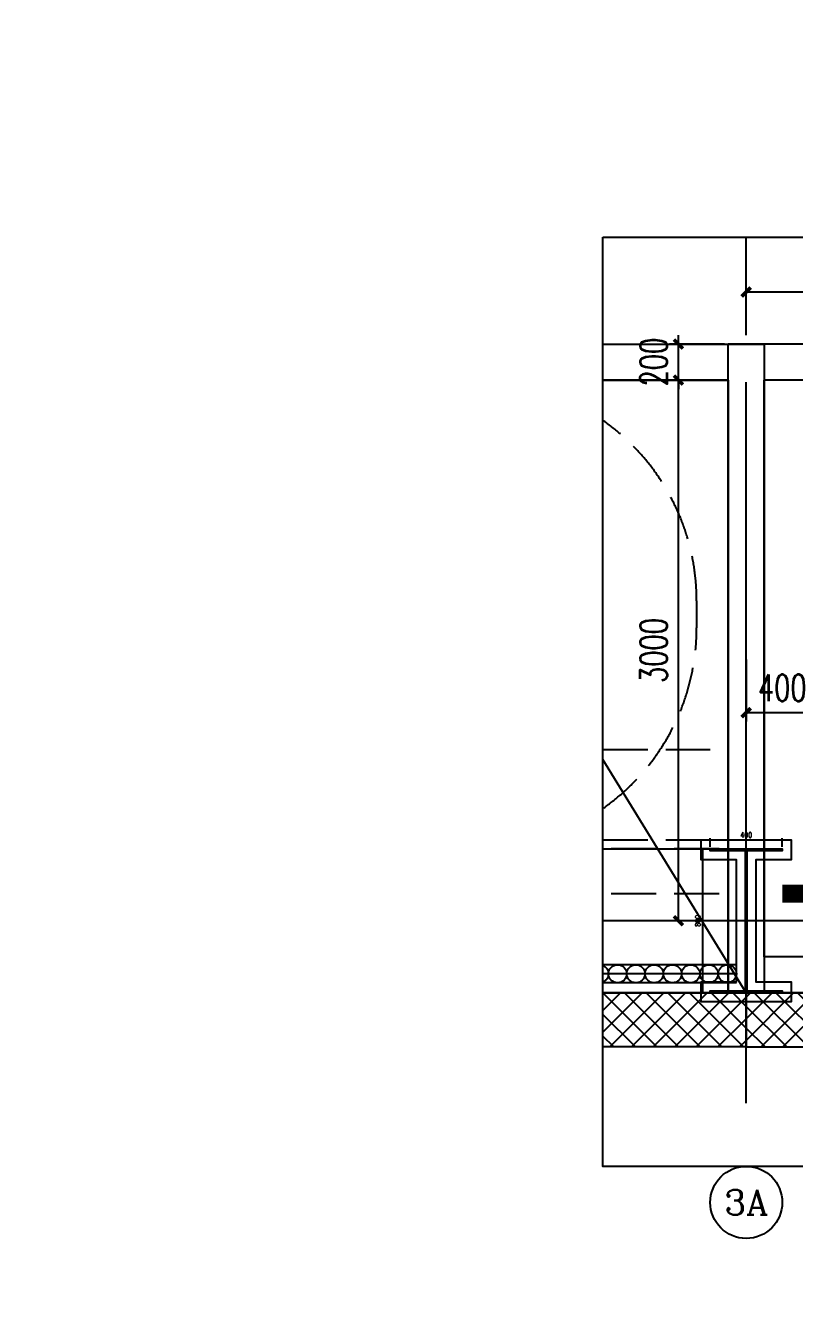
# Model space of a CAD drawing. Extents: x -222544 to -13848, y -31368 to 85559.
# Drawn here: x -52095 to -47825, y -25559 to -18523 of the extents above; entities that cross this region are included whole.
import ezdxf
from ezdxf.enums import TextEntityAlignment as Align
from ezdxf.xclip import XClip

# ---------------------------------------------------------------- set-up
doc = ezdxf.new("R2010")
doc.units = 0
doc.header["$LTSCALE"] = 1000
doc.header["$MEASUREMENT"] = 0
doc.header["$XCLIPFRAME"] = 0
for name, pattern in [('10平面$0$CENTER', [2, 1.25, -0.25, 0.25, -0.25]), ('10平面$0$DASH', [0.35, 0.25, -0.1]), ('10平面$0$DOTE', [2.42, 2, -0.2, 0.02, -0.2]), ('DASH', [0.35, 0.25, -0.1])]:
    doc.linetypes.add(name, pattern=pattern)
doc.layers.get('Defpoints').update_dxf_attribs({"color": 210})
for name, color, linetype in [('10平面$0$A-AXIS-DOTE', 14, '10平面$0$DOTE'), ('10平面$0$A-AXIS-DP', 126, 'Continuous'), ('10平面$0$A-HATCH-2', 251, 'Continuous'), ('10平面$0$A-HRAIL', 173, 'Continuous'), ('10平面$0$A-SFCE', 30, 'Continuous'), ('10平面$0$A-WINDOW', 140, 'Continuous'), ('10平面$0$A-加建区域', 252, 'Continuous'), ('10平面$0$AS-COLN', 6, 'Continuous'), ('10平面$0$AS-WALL', 40, 'Continuous'), ('10平面$0$AS-结构边线层', 200, 'Continuous'), ('10平面$0$DIM_ELEV', 3, 'Continuous'), ('10平面$0$DIM_SYMB', 3, 'Continuous'), ('10平面$0$PUB_HATCH', 8, 'Continuous'), ('A-AXIS-D', 1, 'Continuous'), ('A-AXIS-DP', 126, 'Continuous'), ('A-WINDOW', 140, 'Continuous'), ('DIM_SYMB', 3, 'Continuous'), ('PUB_TEXT', 7, 'Continuous')]:
    doc.layers.add(name, color=color, linetype=linetype)
doc.layers.add('10平面$0$柱间支撑', color=6, linetype='10平面$0$CENTER', lineweight=0)
doc.styles.add('10平面$0$_TCH_DIM_T3', font='SIMPLEX', dxfattribs={"width": 0.705882, "bigfont": 'GBCBIG'})
doc.styles.add('_TCH_AXIS', font='COMPLEX', dxfattribs={"bigfont": 'GBCBIG'})
doc.styles.add('_TCH_DIM_T3', font='SIMPLEX', dxfattribs={"width": 0.705882, "bigfont": 'GBCBIG'})
doc.dimstyles.new('10平面$0$_TCH_ARCH&&10', dxfattribs={"dimtxt": 29.75, "dimasz": 10, "dimexe": 10, "dimexo": 10, "dimgap": 12.625, "dimtad": 1, "dimdec": 0, "dimzin": 0, "dimdsep": 46, "dimtxsty": '10平面$0$_TCH_DIM_T3', "dimblk": '10平面$0$_ArchTick', "dimcen": 0.09, "dimclrt": 7, "dimazin": 2, "dimtfac": 1, "dimtdec": 0, "dimtix": 1, "dimtmove": 2, "dimatfit": 3, "dimfxl": 0, "dimtolj": 1, "dimtzin": 0, "dimarcsym": 0})
doc.dimstyles.new('10平面$0$_TCH_ARCH&&100', dxfattribs={"dimtxt": 297.5, "dimasz": 100, "dimexe": 100, "dimexo": 100, "dimgap": 126.25, "dimtad": 1, "dimdec": 0, "dimzin": 0, "dimdsep": 46, "dimtxsty": '10平面$0$_TCH_DIM_T3', "dimblk": '10平面$0$_ArchTick', "dimcen": 0.09, "dimclrt": 7, "dimazin": 2, "dimtfac": 1, "dimtdec": 0, "dimtix": 1, "dimtmove": 2, "dimatfit": 3, "dimfxl": 0, "dimtolj": 1, "dimtzin": 0, "dimarcsym": 0})
doc.dimstyles.new('10平面$0$_TCH_ARCH&&80', dxfattribs={"dimtxt": 238, "dimasz": 80, "dimexe": 80, "dimexo": 80, "dimgap": 101, "dimtad": 1, "dimdec": 0, "dimzin": 0, "dimdsep": 46, "dimtxsty": '10平面$0$_TCH_DIM_T3', "dimblk": '10平面$0$_ArchTick', "dimcen": 0.09, "dimclrt": 7, "dimazin": 2, "dimtfac": 1, "dimtdec": 0, "dimtix": 1, "dimtmove": 2, "dimatfit": 3, "dimfxl": 0, "dimtolj": 1, "dimtzin": 0, "dimarcsym": 0})
doc.dimstyles.new('_TCH_ARCH&&50', dxfattribs={"dimtxt": 148.75, "dimasz": 50, "dimexe": 50, "dimexo": 50, "dimgap": 63.125, "dimtad": 1, "dimdec": 0, "dimzin": 0, "dimdsep": 46, "dimtxsty": '_TCH_DIM_T3', "dimblk": 'ARCHTICK', "dimcen": 0.09, "dimclrt": 7, "dimazin": 2, "dimtfac": 1, "dimtdec": 0, "dimtix": 1, "dimtmove": 2, "dimatfit": 3, "dimfxl": 0, "dimtolj": 1, "dimtzin": 0, "dimarcsym": 0})
pattern_1 = [(45, (60, 0), (-60.000061, 60.000061), []), (135, (60, 0), (-60.000061, -60.000061), [])]

# ---------------------------------------------------------------- blocks, each defined once
blk = doc.blocks.new('10平面$0$dote')
at = {"layer": '10平面$0$A-AXIS-DOTE', "ltscale": 2}
for p, q in [((82882.2, -264080), (82882.2, -167560.7)), ((98696.4, -255900), (-97273.6, -255900))]:
    blk.add_line(p, q, dxfattribs=at)
blk.add_lwpolyline([(-35305.3, -50417.4), (-8818.8, 31214.7)], dxfattribs=at)
blk = doc.blocks.new('10平面$0$G$CA7A27C8F')
at = {"layer": '10平面$0$AS-WALL'}
for p, q in [((-1330.4, -3962.9), (-1330.4, -7212.9)), ((2269.6, -3962.9), (2269.6, -7212.9)), ((-1130.4, -4012.9), (-1130.4, -7012.9)), ((2069.6, -4012.9), (2069.6, -7012.9)), ((2069.6, -7012.9), (-1130.4, -7012.9)), ((2269.6, -7212.9), (-1330.4, -7212.9))]:
    blk.add_line(p, q, dxfattribs=at)
blk = doc.blocks.new('10平面$0$42343243')
at = {"layer": '10平面$0$PUB_HATCH'}
h = blk.add_hatch(dxfattribs=at)
h.set_pattern_fill('多孔材料', color=256, scale=30, style=0)
h.set_pattern_definition(pattern_1)
h.paths.add_polyline_path([(-137854.2, 1223170), (-144654.2, 1223170), (-144354.2, 1222870), (-137854.2, 1222870)])
at = {"layer": '10平面$0$AS-WALL'}
for p, q in [((-137854.2, 1223170), (-144654.2, 1223170)), ((-137854.2, 1222870), (-137854.2, 1223170)), ((-137854.2, 1222870), (-144354.2, 1222870))]:
    blk.add_line(p, q, dxfattribs=at)
blk = doc.blocks.new('10平面$0$43243')
at = {"layer": '10平面$0$AS-结构边线层'}
for points in [[(-230898, 832220), (-254254.2, 760235.8)], [(-196514.2, 548350), (-175294.2, 548350), (-175294.2, 548520), (-173454.2, 548520), (-173454.2, 549070), (-171354.2, 549070), (-171354.2, 548520), (-169514.2, 548520), (-169514.2, 548350), (-155994.2, 548350), (-155994.2, 548520), (-146454.2, 548520), (-146454.2, 549070), (-144354.2, 549070), (-144354.2, 548520), (-128354.2, 548520), (-128354.2, 548810), (-128054.2, 548810), (-128054.2, 561350), (-131054.2, 561350), (-131054.2, 565490), (-128054.2, 565490), (-128054.2, 594490)]]:
    blk.add_lwpolyline(points, dxfattribs=at)
blk = doc.blocks.new('10平面$0$3243243')
at = {"layer": '10平面$0$A-SFCE', "color": 2, "linetype": '10平面$0$DASH'}
for p, q in [((-138004.2, 549320), (-146704.2, 549320)), ((-138004.2, 549070), (-146704.2, 549070))]:
    blk.add_line(p, q, dxfattribs=at)
blk = doc.blocks.new('10平面$0$4324324')
at = {"layer": '10平面$0$A-HATCH-2', "linetype": '10平面$0$DASH'}
for p, q in [((-312854.2, 549870), (-138054.2, 549870)), ((-312854.2, 549370), (-138054.2, 549370))]:
    blk.add_line(p, q, dxfattribs=at)
blk = doc.blocks.new('10平面$0$_ArchTick')
at = {"color": 0, "linetype": 'ByBlock', "const_width": 0.4}
blk.add_lwpolyline([(-0.5, -0.5), (0.5, 0.5)], dxfattribs=at)
blk = doc.blocks.new('*D2278')
at = {"layer": '10平面$0$A-AXIS-DP', "color": 0, "lineweight": -2, "transparency": 16777216}
for p, q in [((-165054.2, 621030), (-165054.2, 621078.7)), ((-165054.2, 621068.7), (-164654.2, 621068.7)), ((-164654.2, 621030), (-164654.2, 621078.7))]:
    blk.add_line(p, q, dxfattribs=at)
at = {"layer": 'Defpoints', "color": 0, "transparency": 16777216}
for p in [(-164654.2, 621068.7), (-165054.2, 621020), (-164654.2, 621020)]:
    blk.add_point(p, dxfattribs=at)
at = {"layer": '10平面$0$A-AXIS-DP', "color": 0, "lineweight": -2, "transparency": 16777216, "xscale": 10, "yscale": 10, "zscale": 10, "rotation": 180}
blk.add_blockref('10平面$0$_ArchTick', (-165054.2, 621068.7), dxfattribs=at)
at = {"layer": '10平面$0$A-AXIS-DP', "color": 0, "lineweight": -2, "transparency": 16777216, "xscale": 10, "yscale": 10, "zscale": 10}
blk.add_blockref('10平面$0$_ArchTick', (-164654.2, 621068.7), dxfattribs=at)
at = {"layer": '10平面$0$A-AXIS-DP', "color": 7, "transparency": 16777216, "insert": (-164854.2, 621096.2), "char_height": 29.75, "attachment_point": 5, "style": '10平面$0$_TCH_DIM_T3'}
blk.add_mtext('\\A1;400', dxfattribs=at)
blk = doc.blocks.new('*D2279')
at = {"layer": '10平面$0$A-AXIS-DP', "color": 0, "lineweight": -2, "transparency": 16777216}
for p, q in [((-165064.2, 621020), (-165105.4, 621020)), ((-165095.4, 620220), (-165095.4, 621020)), ((-165064.2, 620220), (-165105.4, 620220))]:
    blk.add_line(p, q, dxfattribs=at)
at = {"layer": 'Defpoints', "color": 0, "transparency": 16777216}
for p in [(-165095.4, 621020), (-165054.2, 621020), (-165054.2, 620220)]:
    blk.add_point(p, dxfattribs=at)
at = {"layer": '10平面$0$A-AXIS-DP', "color": 0, "lineweight": -2, "transparency": 16777216, "xscale": 10, "yscale": 10, "zscale": 10}
for p, rotation in [((-165095.4, 621020), 90), ((-165095.4, 620220), 270)]:
    blk.add_blockref('10平面$0$_ArchTick', p, dxfattribs=dict(at, rotation=rotation))
at = {"layer": '10平面$0$A-AXIS-DP', "color": 7, "transparency": 16777216, "insert": (-165122.9, 620620), "char_height": 29.75, "attachment_point": 5, "rotation": 90, "style": '10平面$0$_TCH_DIM_T3'}
blk.add_mtext('\\A1;800', dxfattribs=at)
blk = doc.blocks.new('10平面$0$3132')
at = {"layer": '10平面$0$DIM_ELEV', "linetype": '10平面$0$DASH', "const_width": 30}
blk.add_lwpolyline([(-138910, 553650), (-126980, 553650, -0.414214), (-126480, 553150), (-126480, 548160, -0.414214), (-126980, 547660), (-138910, 547660, -0.414214), (-139410, 548160), (-139410, 553150, -0.414214)], format="xyb", close=True, dxfattribs=at)
blk = doc.blocks.new('*D2822')
at = {"layer": '10平面$0$A-加建区域', "color": 0, "lineweight": -2, "transparency": 16777216}
for p, q in [((-143354.2, 552220), (-143354.2, 552950)), ((-137854.2, 552220), (-137854.2, 552950)), ((-143354.2, 552850), (-137854.2, 552850))]:
    blk.add_line(p, q, dxfattribs=at)
at = {"layer": 'Defpoints', "color": 0, "transparency": 16777216}
for p in [(-137854.2, 552850), (-143354.2, 552120), (-137854.2, 552120)]:
    blk.add_point(p, dxfattribs=at)
at = {"layer": '10平面$0$A-加建区域', "color": 0, "lineweight": -2, "transparency": 16777216, "xscale": 100, "yscale": 100, "zscale": 100, "rotation": 180}
blk.add_blockref('10平面$0$_ArchTick', (-143354.2, 552850), dxfattribs=at)
at = {"layer": '10平面$0$A-加建区域', "color": 0, "lineweight": -2, "transparency": 16777216, "xscale": 100, "yscale": 100, "zscale": 100}
blk.add_blockref('10平面$0$_ArchTick', (-137854.2, 552850), dxfattribs=at)
at = {"layer": '10平面$0$A-加建区域', "color": 7, "transparency": 16777216, "insert": (-140604.2, 553125), "char_height": 297.5, "attachment_point": 5, "style": '10平面$0$_TCH_DIM_T3'}
blk.add_mtext('\\A1;5500', dxfattribs=at)
blk = doc.blocks.new('10平面$0$23124232432')
at = {"layer": '10平面$0$柱间支撑', "const_width": 100}
blk.add_lwpolyline([(-129054.2, 549070), (-137654.2, 549070)], dxfattribs=at)
blk = doc.blocks.new('10平面$0$99平面图例外参$0$$LinePat$圆环')
for points in [[(0, 150), (300, 150)], [(0, 0), (300, 0)], [(0, -150), (300, -150)]]:
    blk.add_lwpolyline(points)
at = {"color": 0}
blk.add_circle((150, 0), 150, dxfattribs=at)
blk = doc.blocks.new('10平面$0$34242343243')
at = {"layer": '10平面$0$A-HRAIL', "xscale": 0.3384127415496768, "yscale": 0.3333333333333333, "zscale": 0.3333333333333333, "rotation": 180.0000000002033}
for p in [(-138618.9, 548626.1), (-138517.3, 548626.1), (-138415.8, 548626.1), (-138314.3, 548626.1), (-138212.8, 548626.1), (-138111.2, 548626.1), (-138009.7, 548626.1), (-137908.2, 548626.1)]:
    blk.add_blockref('10平面$0$99平面图例外参$0$$LinePat$圆环', p, dxfattribs=at)
blk = doc.blocks.new('*D1347')
at = {"layer": '10平面$0$A-AXIS-DP', "color": 0, "lineweight": -2, "transparency": 16777216}
for p, q in [((-137854.2, 552220), (-137854.2, 552930)), ((-133154.2, 552220), (-133154.2, 552930)), ((-137854.2, 552850), (-133154.2, 552850))]:
    blk.add_line(p, q, dxfattribs=at)
at = {"layer": 'Defpoints', "color": 0, "transparency": 16777216}
for p in [(-133154.2, 552850), (-137854.2, 552140), (-133154.2, 552140)]:
    blk.add_point(p, dxfattribs=at)
at = {"layer": '10平面$0$A-AXIS-DP', "color": 0, "lineweight": -2, "transparency": 16777216, "xscale": 80, "yscale": 80, "zscale": 80, "rotation": 180}
blk.add_blockref('10平面$0$_ArchTick', (-137854.2, 552850), dxfattribs=at)
at = {"layer": '10平面$0$A-AXIS-DP', "color": 0, "lineweight": -2, "transparency": 16777216, "xscale": 80, "yscale": 80, "zscale": 80}
blk.add_blockref('10平面$0$_ArchTick', (-133154.2, 552850), dxfattribs=at)
at = {"layer": '10平面$0$A-AXIS-DP', "color": 7, "transparency": 16777216, "insert": (-135504.2, 553070), "char_height": 238, "attachment_point": 5, "style": '10平面$0$_TCH_DIM_T3'}
blk.add_mtext('\\A1;4700', dxfattribs=at)
blk = doc.blocks.new('_ArchTick')
at = {"color": 0, "linetype": 'ByBlock', "const_width": 0.4}
blk.add_lwpolyline([(-0.5, -0.5), (0.5, 0.5)], dxfattribs=at)
blk = doc.blocks.new('*D184')
at = {"layer": 'A-AXIS-DP', "color": 0, "lineweight": -2, "transparency": 16777216}
for p, q in [((-48214, -20490.9), (-48520, -20490.9)), ((-48470, -23490.9), (-48470, -20490.9)), ((-48214, -23490.9), (-48520, -23490.9))]:
    blk.add_line(p, q, dxfattribs=at)
at = {"layer": 'Defpoints', "color": 0, "transparency": 16777216}
for p in [(-48470, -20490.9), (-48164, -20490.9), (-48164, -23490.9)]:
    blk.add_point(p, dxfattribs=at)
at = {"layer": 'A-AXIS-DP', "color": 0, "lineweight": -2, "transparency": 16777216, "xscale": 50, "yscale": 50, "zscale": 50}
for p, rotation in [((-48470, -20490.9), 90), ((-48470, -23490.9), 270)]:
    blk.add_blockref('_ArchTick', p, dxfattribs=dict(at, rotation=rotation))
at = {"layer": 'A-AXIS-DP', "color": 7, "transparency": 16777216, "insert": (-48607.5, -21990.9), "char_height": 148.75, "attachment_point": 5, "rotation": 90, "style": '_TCH_DIM_T3'}
blk.add_mtext('\\A1;3000', dxfattribs=at)
blk = doc.blocks.new('*D185')
at = {"layer": 'A-AXIS-DP', "color": 0, "lineweight": -2, "transparency": 16777216}
for p, q in [((-48470, -20290.9), (-48470, -20240.9)), ((-48214, -20290.9), (-48520, -20290.9)), ((-48470, -20490.9), (-48470, -20290.9)), ((-48214, -20490.9), (-48520, -20490.9)), ((-48470, -20490.9), (-48470, -20540.9))]:
    blk.add_line(p, q, dxfattribs=at)
at = {"layer": 'Defpoints', "color": 0, "transparency": 16777216}
for p in [(-48470, -20290.9), (-48164, -20290.9), (-48164, -20490.9)]:
    blk.add_point(p, dxfattribs=at)
at = {"layer": 'A-AXIS-DP', "color": 0, "lineweight": -2, "transparency": 16777216, "xscale": 50, "yscale": 50, "zscale": 50}
for p, rotation in [((-48470, -20290.9), 270), ((-48470, -20490.9), 90)]:
    blk.add_blockref('_ArchTick', p, dxfattribs=dict(at, rotation=rotation))
at = {"layer": 'A-AXIS-DP', "color": 7, "transparency": 16777216, "insert": (-48607.5, -20390.9), "char_height": 148.75, "attachment_point": 5, "rotation": 90, "style": '_TCH_DIM_T3'}
blk.add_mtext('\\A1;200', dxfattribs=at)
blk = doc.blocks.new('*D361')
at = {"layer": 'A-AXIS-DP', "color": 0, "lineweight": -2, "transparency": 16777216}
for p, q in [((-48094, -20240.9), (-48094, -19951.6)), ((-44994, -20240.9), (-44994, -19951.6)), ((-48094, -20001.6), (-44994, -20001.6))]:
    blk.add_line(p, q, dxfattribs=at)
at = {"layer": 'Defpoints', "color": 0, "transparency": 16777216}
for p in [(-44994, -20001.6), (-48094, -20290.9), (-44994, -20290.9)]:
    blk.add_point(p, dxfattribs=at)
at = {"layer": 'A-AXIS-DP', "color": 0, "lineweight": -2, "transparency": 16777216, "xscale": 50, "yscale": 50, "zscale": 50, "rotation": 180}
blk.add_blockref('_ArchTick', (-48094, -20001.6), dxfattribs=at)
at = {"layer": 'A-AXIS-DP', "color": 0, "lineweight": -2, "transparency": 16777216, "xscale": 50, "yscale": 50, "zscale": 50}
blk.add_blockref('_ArchTick', (-44994, -20001.6), dxfattribs=at)
at = {"layer": 'A-AXIS-DP', "color": 7, "transparency": 16777216, "insert": (-46544, -19864.1), "char_height": 148.75, "attachment_point": 5, "style": '_TCH_DIM_T3'}
blk.add_mtext('\\A1;3100', dxfattribs=at)
blk = doc.blocks.new('*D370')
at = {"layer": 'A-AXIS-DP', "color": 0, "lineweight": -2, "transparency": 16777216}
for p, q in [((-48094, -22041.8), (-48094, -22385.8)), ((-47694, -22041.8), (-47694, -22385.8)), ((-48094, -22335.8), (-47694, -22335.8))]:
    blk.add_line(p, q, dxfattribs=at)
at = {"layer": 'Defpoints', "color": 0, "transparency": 16777216}
for p in [(-48094, -21991.8), (-47694, -21991.8), (-47694, -22335.8)]:
    blk.add_point(p, dxfattribs=at)
at = {"layer": 'A-AXIS-DP', "color": 0, "lineweight": -2, "transparency": 16777216, "xscale": 50, "yscale": 50, "zscale": 50, "rotation": 180}
blk.add_blockref('_ArchTick', (-48094, -22335.8), dxfattribs=at)
at = {"layer": 'A-AXIS-DP', "color": 0, "lineweight": -2, "transparency": 16777216, "xscale": 50, "yscale": 50, "zscale": 50}
blk.add_blockref('_ArchTick', (-47694, -22335.8), dxfattribs=at)
at = {"layer": 'A-AXIS-DP', "color": 7, "transparency": 16777216, "insert": (-47894, -22198.3), "char_height": 148.75, "attachment_point": 5, "style": '_TCH_DIM_T3'}
blk.add_mtext('\\A1;400', dxfattribs=at)
blk = doc.blocks.new('10平面$0$w42343243')
at = {"layer": '10平面$0$A-HATCH-2'}
blk.add_lwpolyline([(-165104.2, 621070), (-164604.2, 621070), (-164604.2, 620958), (-164800.2, 620958), (-164800.2, 620282), (-164604.2, 620282), (-164604.2, 620170), (-165104.2, 620170), (-165104.2, 620282), (-164908.2, 620282), (-164908.2, 620958), (-165104.2, 620958)], close=True, dxfattribs=at)
at = {"layer": '10平面$0$AS-COLN', "color": 3}
blk.add_lwpolyline([(-165054.2, 621020), (-164654.2, 621020), (-164654.2, 621008), (-164850.2, 621008), (-164850.2, 620232), (-164654.2, 620232), (-164654.2, 620220), (-165054.2, 620220), (-165054.2, 620232), (-164858.2, 620232), (-164858.2, 621008), (-165054.2, 621008)], close=True, dxfattribs=at)
at = {"layer": '10平面$0$A-AXIS-DP'}
for p1, p2, distance, picture, middle in [((-165054.2, 621020), (-164654.2, 621020), 48.8, '*D2278', (-164854.2, 621096.2)), ((-165054.2, 620220), (-165054.2, 621020), 41.2, '*D2279', (-165122.9, 620620))]:
    dim = blk.add_aligned_dim(p1=p1, p2=p2, distance=distance, dimstyle='10平面$0$_TCH_ARCH&&10', dxfattribs=at)
    dim.commit()
    dim.dimension.update_dxf_attribs({"geometry": picture, "text_midpoint": middle})
blk = doc.blocks.new('10平面$0$42343')
at = {"layer": '10平面$0$A-WINDOW'}
blk.add_blockref('10平面$0$w42343243', (27000, -71700), dxfattribs=at)
blk = doc.blocks.new('10平面$0$333')
at = {"layer": '10平面$0$A-加建区域'}
for p, q in [((-143454.2, 552120), (-137754.2, 552120)), ((-137754.2, 552120), (-137754.2, 548520)), ((-143354.2, 551920), (-137954.2, 551920)), ((-137954.2, 551920), (-139354.2, 551920)), ((-137954.2, 549320), (-137954.2, 551920)), ((-137954.2, 551920), (-137954.2, 548520)), ((-139354.2, 549320), (-137954.2, 549320)), ((-137754.2, 548520), (-137954.2, 548520))]:
    blk.add_line(p, q, dxfattribs=at)
at = {"layer": '10平面$0$DIM_SYMB'}
blk.add_lwpolyline([(-141649.2, 549932.5, 0, 0, 0), (-138654.2, 549932.5, 0, 0, 0), (-138654.2, 551307.5, 0, 0, 0), (-140164.2, 551307.5, 0, 64, 0), (-139924.2, 551307.5, 0, 0, 0)], format="xyseb", dxfattribs=at)
at = {"layer": 'A-WINDOW', "color": 9, "linetype": 'DASH'}
blk.add_line((-138129.2, 550695), (-138129.2, 550545), dxfattribs=at)
for points in [[(-139354.2, 551920, -0.414214), (-138129.2, 550695)], [(-139354.2, 549320, 0.414214), (-138129.2, 550545)]]:
    blk.add_lwpolyline(points, format="xyb", dxfattribs=at)
at = {"layer": '10平面$0$A-加建区域'}
dim = blk.add_aligned_dim(p1=(-143354.2, 552120), p2=(-137854.2, 552120), distance=730, dimstyle='10平面$0$_TCH_ARCH&&100', dxfattribs=at)
dim.commit()
dim.dimension.update_dxf_attribs({"geometry": '*D2822', "text_midpoint": (-140604.2, 553125)})
blk = doc.blocks.new('10平面')
at = {"layer": '10平面$0$PUB_HATCH'}
h = blk.add_hatch(dxfattribs=at)
h.set_pattern_fill('多孔材料', color=256, scale=30, style=0)
h.set_pattern_definition(pattern_1)
h.paths.add_polyline_path([(-137854.2, 548220), (-133904.2, 548220), (-133904.2, 548520), (-137854.2, 548520)])
at = {"layer": '10平面$0$A-AXIS-DOTE'}
blk.add_line((-137854.2, 548520), (-145820, 561500.2), dxfattribs=at)
at = {"layer": '10平面$0$AS-WALL'}
for p, q in [((-133904.2, 548520), (-137854.2, 548520)), ((-137854.2, 548520), (-137854.2, 548220)), ((-137854.2, 548220), (-133904.2, 548220))]:
    blk.add_line(p, q, dxfattribs=at)
at = {"rotation": 270}
blk.add_blockref('10平面$0$G$CA7A27C8F', (-130741.3, 550789.6), dxfattribs=at)
at = {"layer": '10平面$0$A-AXIS-DP'}
for name in ['10平面$0$3132', '10平面$0$3243243', '10平面$0$333']:
    blk.add_blockref(name, (0, 0), dxfattribs=at)
at = {"layer": '10平面$0$A-WINDOW'}
for name in ['10平面$0$43243', '10平面$0$42343', '10平面$0$4324324']:
    blk.add_blockref(name, (0, 0), dxfattribs=at)
at = {"layer": '10平面$0$A-WINDOW', "xscale": -1, "rotation": 180}
blk.add_blockref('10平面$0$42343243', (0, 1771390), dxfattribs=at)
at = {"layer": '10平面$0$AS-WALL'}
blk.add_blockref('10平面$0$dote', (-220736.4, 804820), dxfattribs=at)
at = {"layer": '10平面$0$DIM_SYMB'}
blk.add_blockref('10平面$0$34242343243', (0, 0), dxfattribs=at)
at = {"layer": '10平面$0$柱间支撑'}
blk.add_blockref('10平面$0$23124232432', (0, 0), dxfattribs=at)
at = {"layer": '10平面$0$A-AXIS-DP'}
dim = blk.add_aligned_dim(p1=(-137854.2, 552140), p2=(-133154.2, 552140), distance=710, dimstyle='10平面$0$_TCH_ARCH&&80', dxfattribs=at)
dim.commit()
dim.dimension.update_dxf_attribs({"geometry": '*D1347', "text_midpoint": (-135504.2, 553070)})

msp = doc.modelspace()

# ---------------------------------------------------------------- linework, layer by layer
at = {"layer": 'A-AXIS-D'}
msp.add_circle((-48094, -25053.1), 200, dxfattribs=at)

# ---------------------------------------------------------------- block references
at = {"layer": 'A-WINDOW'}
ref = msp.add_blockref('10平面', (89760.1, -572410.9), dxfattribs=at)
XClip(ref).set_block_clipping_path([(-138649.4371028924, 547908.4159631686), (-127397.9057266749, 552712.4060170917)])
at = {"layer": 'DIM_SYMB'}
ref = msp.add_blockref('10平面', (199076.5, -794617.3), dxfattribs=at)
XClip(ref).set_block_clipping_path([(-232392.0561316109, 827085.1265105864), (-225852.3232791438, 833011.0461944257)])

# ---------------------------------------------------------------- texts
at = {"layer": 'PUB_TEXT', "style": '_TCH_AXIS'}
msp.add_text('3A', height=138.21, dxfattribs=at).set_placement((-48215.8, -25122.2), (-47972.3, -25122.2), align=Align.FIT)

# ---------------------------------------------------------------- next in the draw order: linework, layer by layer
at = {"layer": 'DIM_SYMB'}
msp.add_lwpolyline([(-48889.3, -19698.5), (-37637.8, -19698.5), (-37637.8, -24853.1), (-48889.3, -24853.1)], close=True, dxfattribs=at)

# ---------------------------------------------------------------- next in the draw order: dimensions: what is measured, and where the dimension line sits
at = {"layer": 'A-AXIS-DP'}
for p1, p2, distance, picture, middle in [((-48094, -20290.9), (-44994, -20290.9), 289.2, '*D361', (-46544, -19864.1)), ((-48164, -20490.9), (-48164, -20290.9), 306, '*D185', (-48607.5, -20390.9)), ((-48164, -23490.9), (-48164, -20490.9), 306, '*D184', (-48607.5, -21990.9)), ((-48094, -21991.8), (-47694, -21991.8), -344, '*D370', (-47894, -22198.3))]:
    dim = msp.add_aligned_dim(p1=p1, p2=p2, distance=distance, dimstyle='_TCH_ARCH&&50', dxfattribs=at)
    dim.commit()
    dim.dimension.update_dxf_attribs({"geometry": picture, "text_midpoint": middle})

doc.saveas('drawing.dxf')
